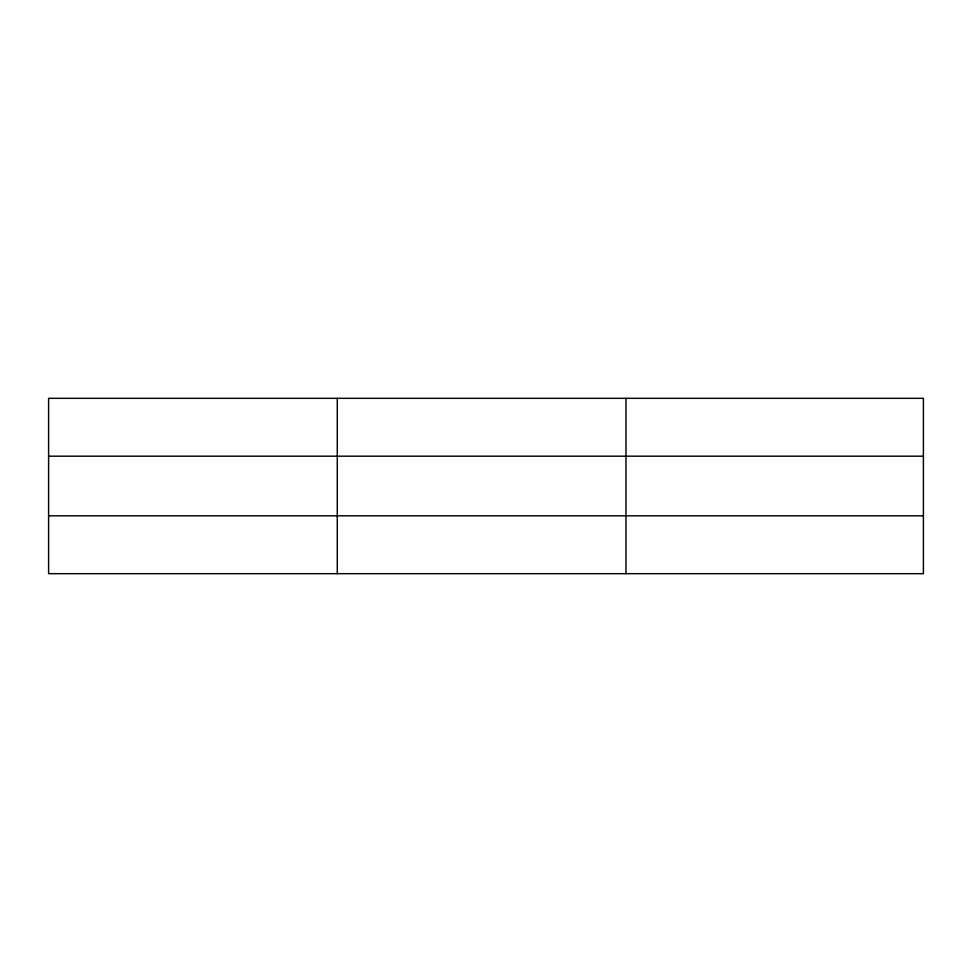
<?xml version="1.0" encoding="UTF-8"?>
<svg xmlns="http://www.w3.org/2000/svg" width="972" height="972" viewBox="0 0 972 972"><rect width="100%" height="100%" fill="white"/><g stroke="black" fill="none" stroke-linecap="round" stroke-linejoin="round"><path stroke-width="1.46" d="M337.284 573.674L337.284 398.326M625.968 573.674L625.968 398.326M923.4 515.816L923.4 573.674L48.6 573.674L48.6 398.326L923.4 398.326L923.4 515.816L48.6 515.816M48.6 456.184L923.4 456.184"/></g></svg>
